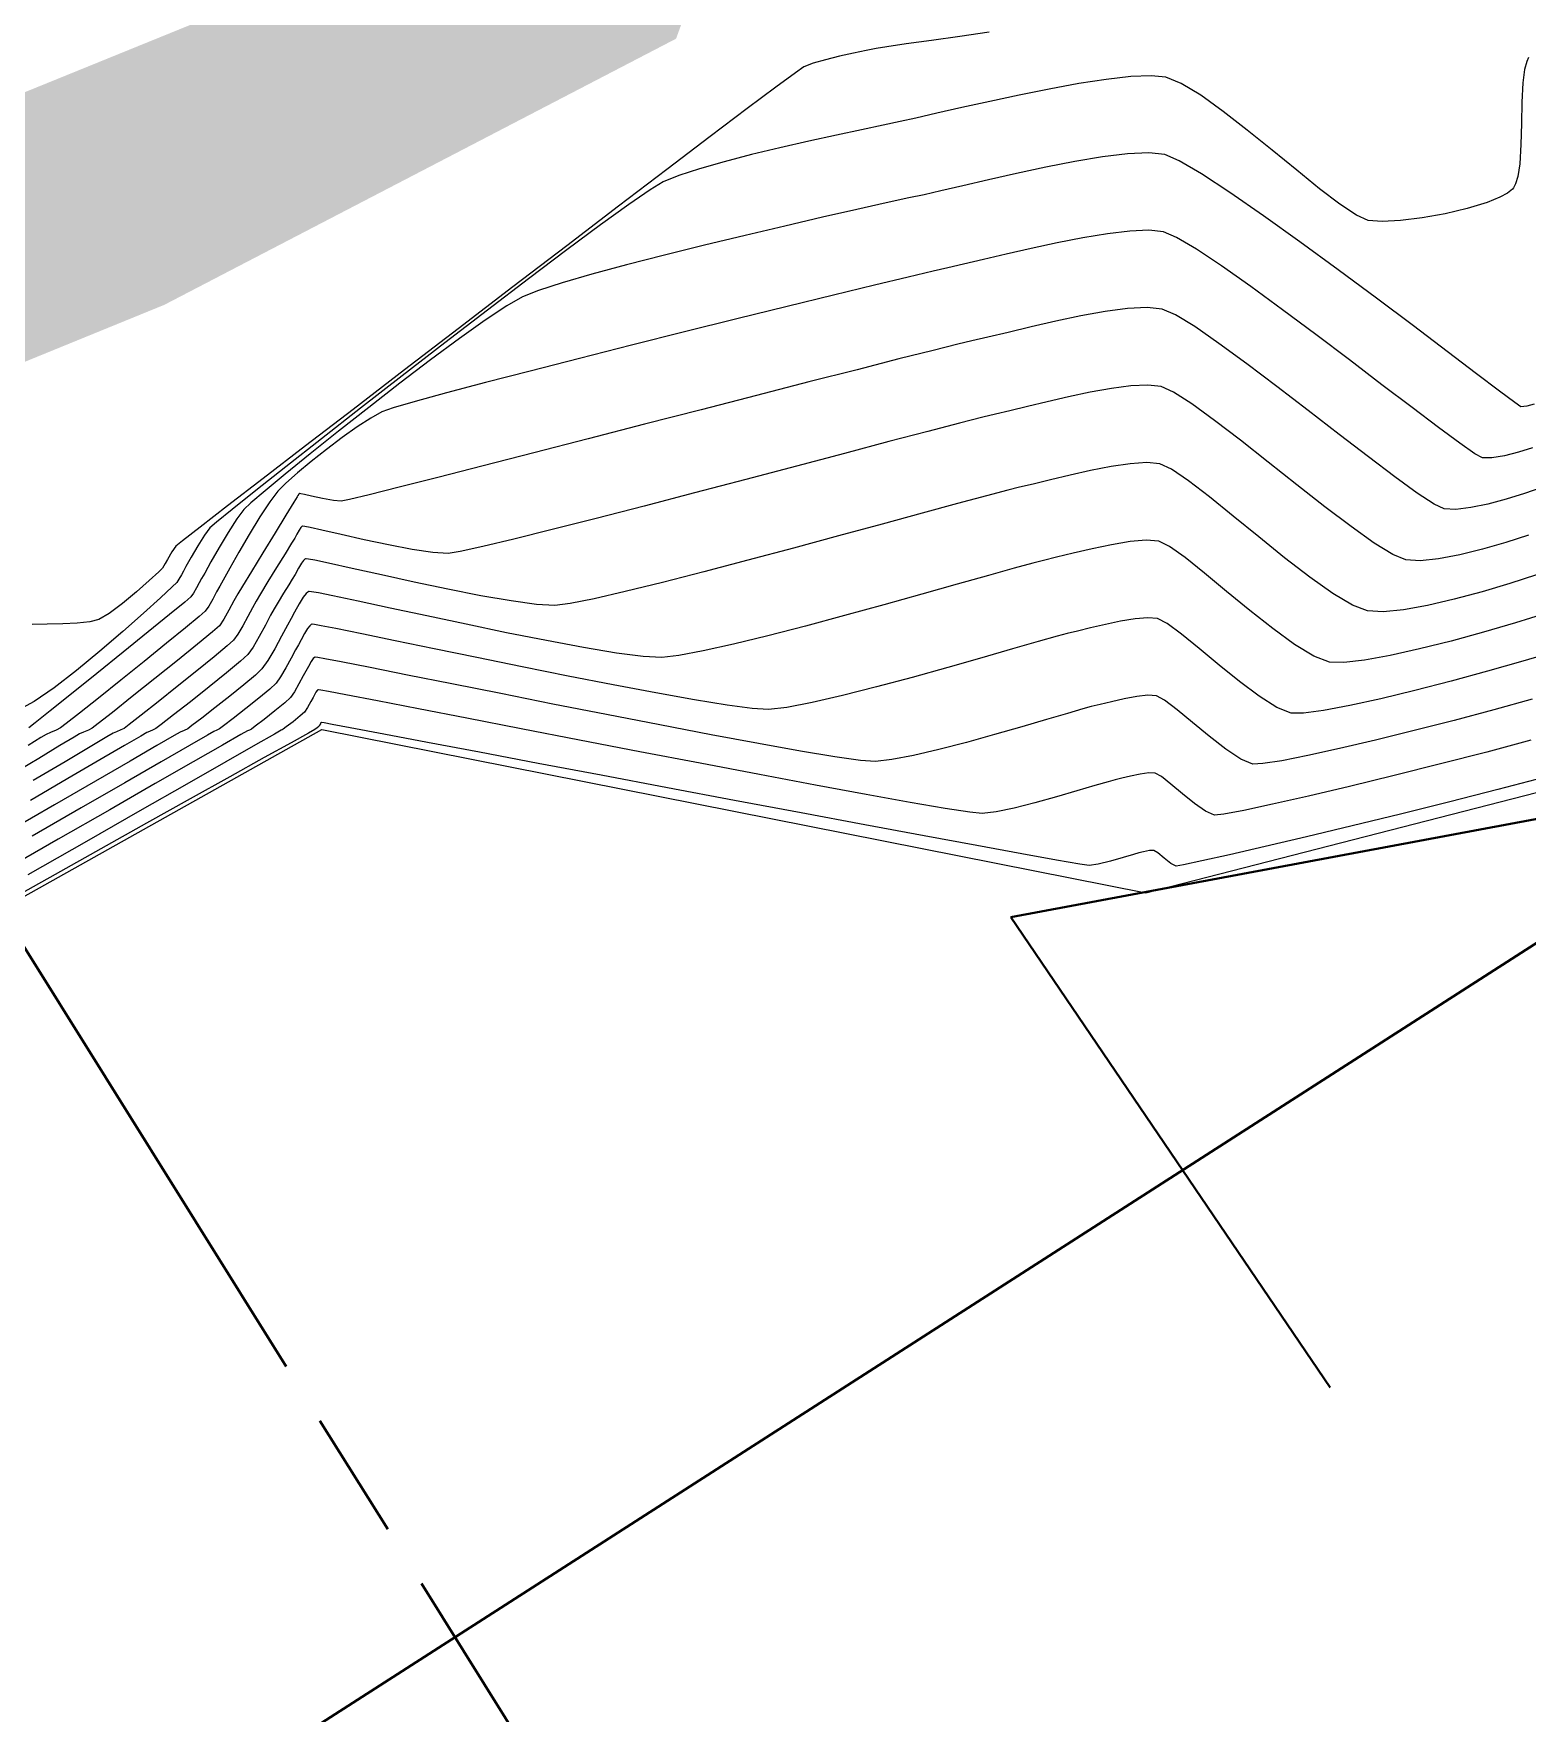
# Model space of a CAD drawing. Header units: metres. Extents: x 708941 to 724052, y 5405153 to 5413472.
# Drawn here: x 709961.4 to 710032.5, y 5411799.3 to 5411879.4 of the extents above; entities that cross this region are included whole.
import ezdxf

# ---------------------------------------------------------------- set-up
doc = ezdxf.new("R2010")
doc.units = ezdxf.units.M
doc.header["$LTSCALE"] = 12.7
doc.header["$MEASUREMENT"] = 0
doc.linetypes.add('ACAD_ISO08W100', pattern=[36, 24, -3, 6, -3])
for name, color, linetype in [('CONT-MJR1', 252, 'Continuous'), ('CONT-MNR1', 251, 'Continuous'), ('contornos2', 7, 'Continuous'), ('rio', 251, 'Continuous')]:
    doc.layers.add(name, color=color, linetype=linetype)
doc.layers.add('corte', color=214, linetype='ACAD_ISO08W100', lineweight=40)

msp = doc.modelspace()

# ---------------------------------------------------------------- hatches: boundary and pattern name
at = {"layer": 'rio'}
h = msp.add_hatch(dxfattribs=at)
h.set_pattern_fill('MUDST', color=256, scale=15, style=0)
h.paths.add_polyline_path([(709010.725, 5411936.383), (709004.978, 5411946.452), (709001.252, 5411958.08), (708996.129, 5411975.987), (709012.697, 5411962.983), (709030.781, 5411956.492), (709044.528, 5411951.176), (709074.83, 5411950.283), (709089.608, 5411951.824), (709102.427, 5411952.018), (709123.561, 5411954.632), (709134.734, 5411956.947), (709145.398, 5411956.947), (709168.405, 5411955.623), (709183.298, 5411955.527), (709187.671, 5411955.435), (709193.866, 5411958.398), (709194.561, 5411957.988), (709200.678, 5411965.387), (709203.099, 5411977.201), (709205.577, 5411984.018), (709211.328, 5411990.28), (709223.706, 5411994.779), (709231.068, 5411997.27), (709241.213, 5411994.805), (709265.579, 5411997.084), (709286.389, 5412000.376), (709297.897, 5412001.908), (709315.208, 5411997.244), (709326.725, 5411992.026), (709345.092, 5411985.929), (709355.273, 5411979.447), (709376.459, 5411975.367), (709391.723, 5411975.299), (709413.078, 5411978.607), (709438.83, 5411980.92), (709461.627, 5411986.211), (709475.596, 5411989.009), (709492.861, 5411992.737), (709503.452, 5411993.791), (709515.241, 5411993.791), (709532.626, 5411987.711), (709547.374, 5411983.51), (709564.71, 5411977.946), (709575.631, 5411973.623), (709587.68, 5411967.036), (709601.87, 5411958.598), (709607.559, 5411954.31), (709621.492, 5411940.027), (709647.903, 5411909.139), (709660.402, 5411897.756), (709669.813, 5411887.806), (709676.487, 5411876.149), (709682.2, 5411869.042), (709705.752, 5411878.048), (709736, 5411893.044), (709750.645, 5411899.414), (709758.05, 5411906.331), (709764.846, 5411916.269), (709770.128, 5411926.566), (709778.254, 5411949.247), (709785.663, 5411970.64), (709786.505, 5411979.163), (709785.102, 5411992.954), (709785.102, 5412008.741), (709787.55, 5412022.887), (709795.827, 5412039.055), (709803.3, 5412045.655), (709812.9, 5412054.284), (709814.493, 5412059.034), (709815.901, 5412060.777), (709822.132, 5412063.752), (709825.306, 5412072.009), (709847.555, 5412106.602), (709866.901, 5412128.06), (709875.046, 5412136.049), (709882.93, 5412155.319), (709888.965, 5412168.347), (709893.199, 5412182.506), (709907.244, 5412209.917), (709938.473, 5412236.965), (709971.597, 5412250.128), (709991.706, 5412252.944), (710005.099, 5412261.098), (710014.564, 5412263.334), (710040.817, 5412267.645), (710057.914, 5412266.41), (710076.559, 5412261.927), (710102.897, 5412255.302), (710112.793, 5412247.309), (710119.452, 5412240.717), (710131.281, 5412231.777), (710145.368, 5412209.625), (710149.399, 5412194.251), (710150.273, 5412166.434), (710139.83, 5412142.28), (710130.228, 5412129.691), (710126.329, 5412121.713), (710117.734, 5412100.961), (710114.126, 5412096.471), (710111.935, 5412085.439), (710111.935, 5412063.541), (710117.581, 5412054.182), (710137.741, 5412018.922), (710146.759, 5412008.048), (710171.405, 5411997.237), (710179.975, 5411993.947), (710184.249, 5412001.584), (710190.694, 5412017.996), (710194.774, 5412034.365), (710197.312, 5412050.49), (710197.312, 5412064.259), (710199.319, 5412079.722), (710201.373, 5412092.191), (710205.732, 5412098.484), (710214.951, 5412120.36), (710219.48, 5412128.977), (710230.133, 5412139.364), (710235.599, 5412142.438), (710241.847, 5412140.682), (710250.269, 5412138.84), (710280.265, 5412139.463), (710296.036, 5412143.181), (710311.346, 5412143.181), (710329.27, 5412144.217), (710333.879, 5412147.829), (710359.317, 5412147.306), (710368.973, 5412148.446), (710370.816, 5412151.384), (710390.463, 5412160.634), (710398.155, 5412171.034), (710408.651, 5412192.103), (710415.948, 5412204.58), (710425.692, 5412246.198), (710427.887, 5412275.359), (710429.039, 5412328.01), (710428.045, 5412335.013), (710422.464, 5412340.841), (710414.389, 5412351.333), (710395.98, 5412353.914), (710387.657, 5412360.044), (710378.343, 5412372.121), (710377.115, 5412383.364), (710377.115, 5412396.813), (710371.603, 5412397.804), (710368.767, 5412410.551), (710362.933, 5412436.034), (710362.933, 5412455.007), (710369.677, 5412482.487), (710374.047, 5412500.933), (710382.107, 5412513.132), (710396.476, 5412526.766), (710413.789, 5412540.099), (710438.615, 5412552.3), (710472.357, 5412570.37), (710507.51, 5412590.611), (710519.697, 5412579.458), (710499.916, 5412572.626), (710480.978, 5412561.984), (710445.537, 5412543.55), (710413.793, 5412532.5), (710411.053, 5412528.124), (710405.763, 5412520.432), (710394.253, 5412506.933), (710388.847, 5412494.919), (710386.469, 5412476.011), (710382.713, 5412446.168), (710388.721, 5412397.623), (710394.968, 5412383.051), (710398.021, 5412368.114), (710411.094, 5412363.146), (710426.507, 5412356.003), (710442.449, 5412348.493), (710447.055, 5412337.137), (710447.055, 5412315.921), (710441.78, 5412260.069), (710441.78, 5412194.925), (710437.476, 5412190.861), (710437.476, 5412179.961), (710422.818, 5412173.287), (710418.743, 5412164.82), (710409.453, 5412149.84), (710394.783, 5412136.488), (710379.855, 5412129.78), (710371.879, 5412127.03), (710311.725, 5412127.03), (710308.885, 5412124), (710254.135, 5412121.425), (710236.992, 5412126.599), (710229.156, 5412118.657), (710218.676, 5412095.955), (710213.59, 5412055.096), (710203.567, 5412019.882), (710201.343, 5412006.553), (710198.594, 5411993.543), (710194.399, 5411986.493), (710188.54, 5411983.766), (710175.67, 5411983.766), (710136.959, 5411996.547), (710120.35, 5412009.393), (710098.725, 5412043.324), (710098.725, 5412061.015), (710096.666, 5412091.869), (710100.828, 5412110.828), (710110.631, 5412117.129), (710123.766, 5412149.24), (710130.917, 5412166.357), (710128.791, 5412197.145), (710123.8, 5412211.378), (710113.155, 5412223.6), (710085.016, 5412238.46), (710058.131, 5412249.839), (710029.731, 5412249.839), (710015.063, 5412246.317), (710001.602, 5412242.563), (709992.038, 5412242.563), (709972.274, 5412238.602), (709963.642, 5412235.763), (709954.263, 5412232.256), (709954.263, 5412228.555), (709945.864, 5412220.345), (709925.834, 5412192.238), (709917.049, 5412177.318), (709899.371, 5412144.554), (709894.304, 5412133.068), (709891.476, 5412127.417), (709886.711, 5412118.47), (709886.711, 5412100.949), (709884.606, 5412095.01), (709863.202, 5412086.457), (709839.068, 5412054.838), (709818.246, 5412032.921), (709804.194, 5412017.181), (709804.194, 5411995.525), (709809.044, 5411990.109), (709796.13, 5411953.844), (709781.68, 5411916.41), (709768.268, 5411889.657), (709746.933, 5411879.076), (709713.103, 5411863.011), (709689.293, 5411855.413), (709697.016, 5411835.95), (709708.205, 5411825.464), (709725.859, 5411817.9), (709778.24, 5411813.926), (709792.749, 5411813.926), (709806.427, 5411818.644), (709820.664, 5411821.874), (709831.692, 5411824.626), (709853.8, 5411835.254), (709879.021, 5411846.877), (709921.683, 5411861.149), (709947.956, 5411871.321), (709969.094, 5411879.918), (709979.285, 5411886.018), (709982.268, 5411909.386), (709987.23, 5411923.127), (709997.029, 5411933.252), (710000.378, 5411927.932), (710000.378, 5411906.721), (709997.043, 5411893.105), (709991.963, 5411879.148), (709967.577, 5411866.46), (709951.196, 5411859.767), (709918.843, 5411852.05), (709894.39, 5411845.245), (709864.937, 5411830.281), (709840.165, 5411819.174), (709812.704, 5411810.998), (709801.256, 5411807.446), (709779.309, 5411803.47), (709766.141, 5411803.47), (709756.938, 5411797.701), (709737.233, 5411795.777), (709715.179, 5411796.678), (709708.102, 5411801.853), (709698.232, 5411815.712), (709693.864, 5411826.476), (709676.548, 5411857.926), (709667.662, 5411869.467), (709661.177, 5411881.703), (709649.813, 5411896.984), (709627.112, 5411919.867), (709613.01, 5411936.78), (709604.719, 5411946.976), (709591.668, 5411954.519), (709575.867, 5411964.644), (709557.599, 5411970.471), (709551.416, 5411973.227), (709538.017, 5411976.433), (709518.147, 5411979.685), (709504.007, 5411982), (709494.293, 5411985.036), (709479.796, 5411980.644), (709442.424, 5411967.64), (709425.428, 5411960.306), (709402.896, 5411951.236), (709383.605, 5411945.231), (709362.145, 5411938.256), (709331.554, 5411930.112), (709320.416, 5411924.963), (709306.563, 5411912.137), (709285.882, 5411895.621), (709279.315, 5411870.273), (709273.827, 5411857.411), (709264.686, 5411829.656), (709254.129, 5411801.645), (709246.306, 5411791.246), (709237.288, 5411777.869), (709219.517, 5411767.134), (709208.596, 5411765.289), (709203.916, 5411751.481), (709203.914, 5411735.917), (709205.941, 5411719.078), (709203.34, 5411708.778), (709199.326, 5411696.285), (709197.385, 5411684.187), (709189.351, 5411661.061), (709186.308, 5411649.659), (709173.036, 5411639.588), (709167.533, 5411621.083), (709166.78, 5411600.739), (709164.06, 5411585.635), (709162.732, 5411558.525), (709162.732, 5411546.604), (709165.951, 5411526.496), (709173.443, 5411512.031), (709050.603, 5411667.948), (709021.235, 5411751.023), (709026.329, 5411756.013), (709028.099, 5411762.178), (709028.648, 5411783.346), (709023.38, 5411795.308), (709011.245, 5411823.291), (709005.009, 5411832.768), (709001.758, 5411870.862)])

# ---------------------------------------------------------------- linework, layer by layer
at = {"layer": 'CONT-MJR1', "flags": 128}
for points, elevation in [([(710032.852, 5411861.725), (710032.493, 5411861.623), (710032.213, 5411861.596), (710031.924, 5411861.798), (710031.193, 5411862.346), (710030.095, 5411863.179), (710028.702, 5411864.236), (710027.092, 5411865.453), (710025.336, 5411866.771), (710023.51, 5411868.128), (710021.689, 5411869.461), (710019.946, 5411870.71), (710018.355, 5411871.813), (710016.992, 5411872.708), (710015.931, 5411873.333), (710015.246, 5411873.628), (710014.487, 5411873.701), (710013.48, 5411873.654), (710012.285, 5411873.509), (710010.964, 5411873.291), (710009.576, 5411873.021), (710008.184, 5411872.723), (710006.847, 5411872.42), (710005.626, 5411872.135), (710004.583, 5411871.891), (710003.777, 5411871.711), (710003.057, 5411871.556), (710001.968, 5411871.316), (710000.576, 5411871.004), (709998.947, 5411870.634), (709997.15, 5411870.218), (709995.249, 5411869.77), (709993.311, 5411869.303), (709991.404, 5411868.83), (709989.593, 5411868.365), (709987.946, 5411867.921), (709986.528, 5411867.51), (709985.407, 5411867.147), (709984.649, 5411866.844), (709983.893, 5411866.412), (709982.87, 5411865.733), (709981.639, 5411864.857), (709980.263, 5411863.838), (709978.803, 5411862.726), (709977.319, 5411861.573), (709975.874, 5411860.432), (709974.528, 5411859.353), (709973.344, 5411858.39), (709972.381, 5411857.593), (709971.702, 5411857.014), (709971.368, 5411856.705), (709971.031, 5411856.257), (709970.62, 5411855.615), (709970.191, 5411854.894), (709969.799, 5411854.21), (709969.501, 5411853.676), (709969.351, 5411853.409), (709969.244, 5411853.215), (709969.11, 5411852.963), (709968.97, 5411852.716), (709968.847, 5411852.536), (709968.549, 5411852.281), (709967.831, 5411851.692), (709966.814, 5411850.866), (709965.616, 5411849.898), (709964.357, 5411848.884), (709963.158, 5411847.921), (709962.138, 5411847.105), (709961.417, 5411846.532), (709961.115, 5411846.299)], 235), ([(710033.388, 5411851.751), (710031.958, 5411851.303), (710030.437, 5411850.857), (710028.892, 5411850.434), (710027.388, 5411850.057), (710025.99, 5411849.746), (710024.764, 5411849.524), (710023.776, 5411849.413), (710023.09, 5411849.434), (710022.354, 5411849.714), (710021.436, 5411850.271), (710020.396, 5411851.025), (710019.294, 5411851.896), (710018.191, 5411852.803), (710017.146, 5411853.667), (710016.219, 5411854.408), (710015.471, 5411854.945), (710014.96, 5411855.199), (710014.368, 5411855.242), (710013.595, 5411855.173), (710012.71, 5411855.024), (710011.784, 5411854.829), (710010.888, 5411854.618), (710010.091, 5411854.424), (710009.464, 5411854.28), (710008.965, 5411854.153), (710008.068, 5411853.906), (710006.842, 5411853.561), (710005.354, 5411853.14), (710003.671, 5411852.666), (710001.86, 5411852.161), (709999.99, 5411851.648), (709998.127, 5411851.149), (709996.339, 5411850.686), (709994.693, 5411850.283), (709993.257, 5411849.962), (709992.097, 5411849.744), (709991.281, 5411849.653), (709990.39, 5411849.699), (709989.118, 5411849.863), (709987.554, 5411850.123), (709985.782, 5411850.453), (709983.888, 5411850.83), (709981.959, 5411851.231), (709980.081, 5411851.631), (709978.339, 5411852.007), (709976.82, 5411852.335), (709975.61, 5411852.591), (709974.922, 5411852.727), (709974.598, 5411852.782), (709974.484, 5411852.793), (709974.46, 5411852.79), (709974.42, 5411852.768), (709974.334, 5411852.693), (709974.196, 5411852.518), (709974.007, 5411852.214), (709973.787, 5411851.812), (709973.617, 5411851.504), (709973.442, 5411851.187), (709973.165, 5411850.667), (709972.837, 5411850.065), (709972.509, 5411849.505), (709972.232, 5411849.107), (709971.916, 5411848.807), (709971.371, 5411848.348), (709970.697, 5411847.805), (709969.993, 5411847.25), (709969.358, 5411846.757), (709968.892, 5411846.4), (709968.694, 5411846.253), (709968.519, 5411846.172), (709968.341, 5411846.097), (709968.041, 5411845.923), (709967.218, 5411845.446), (709965.945, 5411844.709), (709964.296, 5411843.753), (709962.343, 5411842.623), (709960.16, 5411841.361)], 240)]:
    msp.add_lwpolyline(points, dxfattribs=dict(at, elevation=elevation))
at = {"layer": 'CONT-MNR1', "flags": 128}
for points, elevation in [([(710006.888, 5411879.46), (710005.49, 5411879.256), (710004.127, 5411879.064), (710002.924, 5411878.897), (710002.007, 5411878.765), (710001.501, 5411878.683), (710001.026, 5411878.585), (710000.419, 5411878.458), (709999.748, 5411878.31), (709999.084, 5411878.146), (709998.496, 5411877.976), (709998.052, 5411877.805), (709997.646, 5411877.526), (709996.721, 5411876.844), (709995.346, 5411875.813), (709993.592, 5411874.487), (709991.529, 5411872.92), (709989.227, 5411871.166), (709986.755, 5411869.278), (709984.184, 5411867.312), (709981.584, 5411865.32), (709979.024, 5411863.357), (709976.575, 5411861.478), (709974.307, 5411859.734), (709972.29, 5411858.182), (709970.594, 5411856.875), (709969.288, 5411855.866), (709968.443, 5411855.21), (709968.13, 5411854.961), (709967.939, 5411854.683), (709967.73, 5411854.325), (709967.62, 5411854.128), (709967.558, 5411854.016), (709967.492, 5411853.907), (709967.311, 5411853.736), (709966.864, 5411853.326), (709966.253, 5411852.786), (709965.579, 5411852.223), (709964.947, 5411851.745), (709964.457, 5411851.459), (709964.026, 5411851.354), (709963.432, 5411851.293), (709962.737, 5411851.26), (709962.002, 5411851.24), (709961.289, 5411851.218)], 233), ([(710032.584, 5411878.251), (710032.492, 5411878.054), (710032.388, 5411877.677), (710032.302, 5411877.046), (710032.254, 5411876.116), (710032.238, 5411875.106), (710032.221, 5411874.103), (710032.167, 5411873.189), (710032.075, 5411872.58), (710031.965, 5411872.222), (710031.868, 5411872.042), (710031.812, 5411871.971), (710031.745, 5411871.907), (710031.572, 5411871.778), (710031.218, 5411871.586), (710030.602, 5411871.337), (710029.659, 5411871.049), (710028.603, 5411870.799), (710027.518, 5411870.603), (710026.488, 5411870.476), (710025.599, 5411870.431), (710024.933, 5411870.485), (710024.379, 5411870.733), (710023.592, 5411871.26), (710022.626, 5411871.997), (710021.533, 5411872.876), (710020.367, 5411873.829), (710019.181, 5411874.788), (710018.028, 5411875.684), (710016.962, 5411876.449), (710016.036, 5411877.015), (710015.303, 5411877.314), (710014.593, 5411877.382), (710013.626, 5411877.34), (710012.458, 5411877.208), (710011.147, 5411877.005), (710009.747, 5411876.749), (710008.315, 5411876.461), (710006.907, 5411876.159), (710005.579, 5411875.863), (710004.387, 5411875.591), (710003.389, 5411875.362), (710002.639, 5411875.197), (710001.837, 5411875.029), (710000.803, 5411874.811), (709999.599, 5411874.553), (709998.282, 5411874.263), (709996.913, 5411873.949), (709995.55, 5411873.62), (709994.253, 5411873.285), (709993.082, 5411872.951), (709992.094, 5411872.628), (709991.35, 5411872.325), (709990.73, 5411871.95), (709989.714, 5411871.25), (709988.367, 5411870.274), (709986.753, 5411869.075), (709984.937, 5411867.705), (709982.982, 5411866.213), (709980.952, 5411864.652), (709978.913, 5411863.073), (709976.928, 5411861.528), (709975.061, 5411860.067), (709973.376, 5411858.742), (709971.939, 5411857.605), (709970.812, 5411856.707), (709970.061, 5411856.099), (709969.749, 5411855.833), (709969.489, 5411855.479), (709969.172, 5411854.971), (709968.859, 5411854.434), (709968.61, 5411853.992), (709968.486, 5411853.768), (709968.392, 5411853.596), (709968.275, 5411853.383), (709968.17, 5411853.222), (709967.948, 5411853.01), (709967.396, 5411852.498), (709966.587, 5411851.765), (709965.6, 5411850.889), (709964.51, 5411849.951), (709963.393, 5411849.028), (709962.325, 5411848.201), (709961.384, 5411847.549), (709960.644, 5411847.15)], 234), ([(710032.763, 5411859.642), (710032.096, 5411859.433), (710031.429, 5411859.262), (710030.836, 5411859.162), (710030.389, 5411859.164), (710030.027, 5411859.363), (710029.306, 5411859.866), (710028.286, 5411860.619), (710027.03, 5411861.567), (710025.597, 5411862.655), (710024.051, 5411863.831), (710022.452, 5411865.039), (710020.861, 5411866.226), (710019.341, 5411867.337), (710017.952, 5411868.318), (710016.756, 5411869.116), (710015.814, 5411869.675), (710015.188, 5411869.942), (710014.486, 5411870.014), (710013.577, 5411869.977), (710012.512, 5411869.851), (710011.34, 5411869.657), (710010.113, 5411869.416), (710008.881, 5411869.148), (710007.695, 5411868.875), (710006.604, 5411868.616), (710005.661, 5411868.392), (710004.914, 5411868.224), (710004.219, 5411868.067), (710003.028, 5411867.785), (710001.419, 5411867.398), (709999.47, 5411866.923), (709997.259, 5411866.38), (709994.865, 5411865.788), (709992.365, 5411865.166), (709989.838, 5411864.532), (709987.361, 5411863.906), (709985.014, 5411863.306), (709982.874, 5411862.752), (709981.019, 5411862.261), (709979.527, 5411861.854), (709978.477, 5411861.548), (709977.947, 5411861.363), (709977.415, 5411861.066), (709976.766, 5411860.643), (709976.046, 5411860.132), (709975.3, 5411859.571), (709974.576, 5411858.997), (709973.918, 5411858.448), (709973.373, 5411857.962), (709972.988, 5411857.577), (709972.598, 5411857.069), (709972.126, 5411856.349), (709971.621, 5411855.517), (709971.129, 5411854.671), (709970.699, 5411853.912), (709970.379, 5411853.338), (709970.217, 5411853.049), (709970.07, 5411852.783), (709969.885, 5411852.437), (709969.693, 5411852.097), (709969.524, 5411851.85), (709969.24, 5411851.602), (709968.591, 5411851.066), (709967.681, 5411850.325), (709966.615, 5411849.465), (709965.499, 5411848.568), (709964.437, 5411847.718), (709963.535, 5411846.999), (709962.898, 5411846.495), (709962.631, 5411846.289), (709962.423, 5411846.189), (709962.156, 5411846.079), (709961.944, 5411845.986), (709961.695, 5411845.831), (709961.089, 5411845.449)], 236), ([(710033.211, 5411857.746), (710032.392, 5411857.465), (710031.52, 5411857.197), (710030.647, 5411856.966), (710029.828, 5411856.796), (710029.116, 5411856.71), (710028.564, 5411856.731), (710028.081, 5411856.957), (710027.276, 5411857.485), (710026.212, 5411858.255), (710024.95, 5411859.207), (710023.551, 5411860.282), (710022.078, 5411861.42), (710020.592, 5411862.563), (710019.155, 5411863.65), (710017.829, 5411864.623), (710016.675, 5411865.421), (710015.755, 5411865.985), (710015.131, 5411866.256), (710014.405, 5411866.328), (710013.478, 5411866.281), (710012.407, 5411866.141), (710011.246, 5411865.932), (710010.052, 5411865.68), (710008.88, 5411865.41), (710007.785, 5411865.146), (710006.824, 5411864.914), (710006.052, 5411864.738), (710005.393, 5411864.584), (710004.211, 5411864.291), (710002.583, 5411863.88), (710000.585, 5411863.37), (709998.296, 5411862.784), (709995.793, 5411862.141), (709993.153, 5411861.461), (709990.454, 5411860.766), (709987.773, 5411860.075), (709985.187, 5411859.41), (709982.774, 5411858.79), (709980.611, 5411858.236), (709978.776, 5411857.77), (709977.346, 5411857.41), (709976.398, 5411857.178), (709976.009, 5411857.095), (709975.635, 5411857.129), (709975.122, 5411857.222), (709974.597, 5411857.335), (709974.253, 5411857.414), (709974.081, 5411857.454), (709974.022, 5411857.466), (709974.013, 5411857.467), (709974.006, 5411857.461), (709973.984, 5411857.432), (709973.944, 5411857.368), (709973.906, 5411857.304), (709973.756, 5411857.059), (709973.376, 5411856.439), (709972.852, 5411855.585), (709972.273, 5411854.64), (709971.727, 5411853.748), (709971.301, 5411853.05), (709971.082, 5411852.69), (709970.895, 5411852.351), (709970.66, 5411851.91), (709970.416, 5411851.479), (709970.201, 5411851.164), (709969.874, 5411850.874), (709969.167, 5411850.289), (709968.208, 5411849.511), (709967.126, 5411848.641), (709966.051, 5411847.782), (709965.11, 5411847.034), (709964.432, 5411846.5), (709964.147, 5411846.28), (709963.964, 5411846.192), (709963.73, 5411846.095), (709963.543, 5411846.013), (709963.279, 5411845.855), (709962.604, 5411845.446), (709961.593, 5411844.833), (709960.32, 5411844.066)], 237), ([(710032.584, 5411855.475), (710031.499, 5411855.126), (710030.387, 5411854.807), (710029.301, 5411854.541), (710028.296, 5411854.352), (710027.424, 5411854.263), (710026.74, 5411854.299), (710026.117, 5411854.554), (710025.225, 5411855.105), (710024.126, 5411855.886), (710022.878, 5411856.832), (710021.544, 5411857.876), (710020.182, 5411858.955), (710018.853, 5411860.002), (710017.617, 5411860.953), (710016.535, 5411861.741), (710015.668, 5411862.302), (710015.074, 5411862.57), (710014.44, 5411862.634), (710013.634, 5411862.594), (710012.705, 5411862.473), (710011.699, 5411862.292), (710010.665, 5411862.073), (710009.649, 5411861.838), (710008.7, 5411861.608), (710007.864, 5411861.406), (710007.189, 5411861.252), (710006.574, 5411861.105), (710005.471, 5411860.822), (710003.957, 5411860.426), (710002.106, 5411859.939), (709999.994, 5411859.38), (709997.697, 5411858.772), (709995.289, 5411858.136), (709992.846, 5411857.494), (709990.444, 5411856.867), (709988.158, 5411856.276), (709986.063, 5411855.743), (709984.234, 5411855.289), (709982.747, 5411854.935), (709981.677, 5411854.703), (709981.1, 5411854.614), (709980.367, 5411854.658), (709979.387, 5411854.802), (709978.263, 5411855.015), (709977.101, 5411855.261), (709976.004, 5411855.507), (709975.079, 5411855.72), (709974.533, 5411855.843), (709974.271, 5411855.896), (709974.18, 5411855.909), (709974.162, 5411855.908), (709974.138, 5411855.894), (709974.087, 5411855.843), (709974.005, 5411855.724), (709973.898, 5411855.534), (709973.791, 5411855.342), (709973.644, 5411855.103), (709973.332, 5411854.596), (709972.93, 5411853.942), (709972.516, 5411853.264), (709972.163, 5411852.686), (709971.948, 5411852.33), (709971.772, 5411852.015), (709971.554, 5411851.604), (709971.316, 5411851.166), (709971.082, 5411850.768), (709970.878, 5411850.479), (709970.571, 5411850.199), (709969.95, 5411849.681), (709969.122, 5411849.009), (709968.196, 5411848.266), (709967.279, 5411847.537), (709966.48, 5411846.906), (709965.905, 5411846.456), (709965.662, 5411846.271), (709965.505, 5411846.195), (709965.303, 5411846.112), (709965.142, 5411846.041), (709964.842, 5411845.864), (709964.048, 5411845.394), (709962.848, 5411844.683), (709961.324, 5411843.782)], 238), ([(710032.959, 5411853.587), (710031.692, 5411853.177), (710030.366, 5411852.783), (710029.04, 5411852.427), (710027.773, 5411852.134), (710026.624, 5411851.927), (710025.651, 5411851.83), (710024.915, 5411851.866), (710024.19, 5411852.144), (710023.25, 5411852.707), (710022.154, 5411853.485), (710020.96, 5411854.406), (710019.727, 5411855.396), (710018.513, 5411856.385), (710017.376, 5411857.301), (710016.376, 5411858.07), (710015.57, 5411858.622), (710015.017, 5411858.884), (710014.4, 5411858.938), (710013.606, 5411858.885), (710012.692, 5411858.749), (710011.715, 5411858.558), (710010.733, 5411858.338), (710009.803, 5411858.115), (710008.981, 5411857.916), (710008.327, 5411857.766), (710007.764, 5411857.628), (710006.756, 5411857.36), (710005.374, 5411856.986), (710003.69, 5411856.527), (710001.778, 5411856.005), (709999.708, 5411855.442), (709997.555, 5411854.861), (709995.389, 5411854.284), (709993.284, 5411853.732), (709991.311, 5411853.228), (709989.543, 5411852.794), (709988.052, 5411852.453), (709986.91, 5411852.225), (709986.19, 5411852.134), (709985.313, 5411852.18), (709984.105, 5411852.344), (709982.664, 5411852.596), (709981.088, 5411852.906), (709979.476, 5411853.246), (709977.926, 5411853.585), (709976.536, 5411853.894), (709975.405, 5411854.144), (709974.752, 5411854.282), (709974.442, 5411854.339), (709974.334, 5411854.351), (709974.311, 5411854.349), (709974.281, 5411854.332), (709974.216, 5411854.276), (709974.113, 5411854.144), (709973.971, 5411853.915), (709973.806, 5411853.612), (709973.676, 5411853.38), (709973.51, 5411853.113), (709973.264, 5411852.712), (709973.008, 5411852.293), (709972.813, 5411851.97), (709972.645, 5411851.663), (709972.392, 5411851.188), (709972.098, 5411850.649), (709971.805, 5411850.149), (709971.555, 5411849.793), (709971.205, 5411849.469), (709970.547, 5411848.92), (709969.71, 5411848.245), (709968.826, 5411847.543), (709968.022, 5411846.913), (709967.43, 5411846.453), (709967.178, 5411846.262), (709967.046, 5411846.198), (709966.877, 5411846.128), (709966.741, 5411846.069), (709966.457, 5411845.903), (709965.688, 5411845.454), (709964.507, 5411844.763), (709962.987, 5411843.875), (709961.198, 5411842.832)], 239), ([(710033.875, 5411849.941), (710032.31, 5411849.47), (710030.625, 5411848.99), (710028.888, 5411848.519), (710027.169, 5411848.078), (710025.538, 5411847.686), (710024.062, 5411847.362), (710022.812, 5411847.127), (710021.857, 5411847), (710021.266, 5411847.001), (710020.585, 5411847.268), (710019.743, 5411847.798), (710018.804, 5411848.501), (710017.832, 5411849.289), (710016.892, 5411850.072), (710016.048, 5411850.763), (710015.363, 5411851.273), (710014.903, 5411851.513), (710014.44, 5411851.546), (710013.834, 5411851.493), (710013.142, 5411851.376), (710012.418, 5411851.223), (710011.716, 5411851.058), (710011.093, 5411850.907), (710010.602, 5411850.794), (710010.113, 5411850.666), (710009.219, 5411850.412), (710007.999, 5411850.06), (710006.537, 5411849.638), (710004.913, 5411849.176), (710003.211, 5411848.703), (710001.511, 5411848.247), (709999.895, 5411847.837), (709998.445, 5411847.502), (709997.244, 5411847.271), (709996.371, 5411847.173), (709995.596, 5411847.219), (709994.391, 5411847.377), (709992.834, 5411847.629), (709991.001, 5411847.957), (709988.972, 5411848.341), (709986.822, 5411848.763), (709984.63, 5411849.204), (709982.473, 5411849.645), (709980.428, 5411850.066), (709978.574, 5411850.45), (709976.988, 5411850.777), (709975.746, 5411851.029), (709975.054, 5411851.164), (709974.736, 5411851.219), (709974.629, 5411851.233), (709974.609, 5411851.232), (709974.578, 5411851.215), (709974.513, 5411851.157), (709974.408, 5411851.024), (709974.264, 5411850.792), (709974.096, 5411850.485), (709973.966, 5411850.25), (709973.832, 5411850.008), (709973.621, 5411849.611), (709973.371, 5411849.152), (709973.121, 5411848.725), (709972.909, 5411848.421), (709972.608, 5411848.14), (709972.087, 5411847.708), (709971.465, 5411847.212), (709970.864, 5411846.743), (709970.405, 5411846.391), (709970.209, 5411846.243), (709970.076, 5411846.182), (709969.94, 5411846.124), (709969.631, 5411845.947), (709968.772, 5411845.452), (709967.434, 5411844.681), (709965.69, 5411843.677), (709963.613, 5411842.482), (709961.275, 5411841.138)], 241), ([(710032.75, 5411847.66), (710030.933, 5411847.157), (710029.038, 5411846.653), (710027.133, 5411846.165), (710025.289, 5411845.711), (710023.577, 5411845.309), (710022.066, 5411844.976), (710020.826, 5411844.729), (710019.928, 5411844.588), (710019.441, 5411844.568), (710018.869, 5411844.806), (710018.153, 5411845.279), (710017.363, 5411845.892), (710016.568, 5411846.548), (710015.837, 5411847.154), (710015.24, 5411847.612), (710014.846, 5411847.827), (710014.444, 5411847.849), (710013.912, 5411847.788), (710013.313, 5411847.675), (710012.709, 5411847.538), (710012.163, 5411847.406), (710011.74, 5411847.308), (710011.343, 5411847.201), (710010.612, 5411846.987), (710009.619, 5411846.692), (710008.437, 5411846.345), (710007.139, 5411845.972), (710005.798, 5411845.601), (710004.487, 5411845.261), (710003.279, 5411844.977), (710002.246, 5411844.779), (710001.462, 5411844.693), (710000.754, 5411844.745), (709999.534, 5411844.917), (709997.884, 5411845.19), (709995.888, 5411845.546), (709993.627, 5411845.966), (709991.186, 5411846.433), (709988.647, 5411846.927), (709986.093, 5411847.431), (709983.607, 5411847.925), (709981.271, 5411848.392), (709979.169, 5411848.814), (709977.384, 5411849.171), (709975.999, 5411849.445), (709975.234, 5411849.593), (709974.888, 5411849.656), (709974.776, 5411849.672), (709974.758, 5411849.673), (709974.729, 5411849.656), (709974.668, 5411849.594), (709974.569, 5411849.453), (709974.441, 5411849.226), (709974.314, 5411848.996), (709974.19, 5411848.768), (709973.992, 5411848.399), (709973.774, 5411848.013), (709973.586, 5411847.735), (709973.315, 5411847.488), (709972.848, 5411847.107), (709972.33, 5411846.699), (709971.907, 5411846.373), (709971.725, 5411846.234), (709971.633, 5411846.192), (709971.539, 5411846.152), (709971.226, 5411845.973), (709970.343, 5411845.467), (709968.96, 5411844.674), (709967.149, 5411843.635), (709964.979, 5411842.392), (709962.522, 5411840.985), (709959.848, 5411839.454)], 242), ([(710032.697, 5411845.706), (710030.589, 5411845.142), (710028.388, 5411844.574), (710026.181, 5411844.021), (710024.054, 5411843.503), (710022.092, 5411843.041), (710020.382, 5411842.653), (710019.008, 5411842.359), (710018.058, 5411842.18), (710017.617, 5411842.136), (710017.196, 5411842.322), (710016.665, 5411842.692), (710016.091, 5411843.152), (710015.542, 5411843.61), (710015.085, 5411843.97), (710014.789, 5411844.141), (710014.481, 5411844.15), (710014.07, 5411844.092), (710013.62, 5411843.998), (710013.2, 5411843.897), (710012.877, 5411843.821), (710012.543, 5411843.729), (710011.91, 5411843.539), (710011.064, 5411843.286), (710010.087, 5411843.001), (710009.064, 5411842.718), (710008.078, 5411842.471), (710007.213, 5411842.291), (710006.553, 5411842.212), (710005.965, 5411842.271), (710004.79, 5411842.454), (710003.113, 5411842.743), (710001.022, 5411843.12), (709998.601, 5411843.567), (709995.938, 5411844.068), (709993.118, 5411844.604), (709990.228, 5411845.158), (709987.353, 5411845.712), (709984.58, 5411846.249), (709981.995, 5411846.75), (709979.684, 5411847.199), (709977.734, 5411847.577), (709976.23, 5411847.868), (709975.406, 5411848.025), (709975.039, 5411848.093), (709974.923, 5411848.112), (709974.907, 5411848.114), (709974.891, 5411848.105), (709974.857, 5411848.071), (709974.803, 5411847.993), (709974.732, 5411847.869), (709974.663, 5411847.742), (709974.562, 5411847.555), (709974.406, 5411847.269), (709974.263, 5411847.05), (709974.056, 5411846.865), (709973.712, 5411846.589), (709973.387, 5411846.337), (709973.241, 5411846.225), (709973.19, 5411846.202), (709973.139, 5411846.18), (709972.823, 5411846), (709971.924, 5411845.486), (709970.511, 5411844.679), (709968.651, 5411843.617), (709966.413, 5411842.339), (709963.866, 5411840.885), (709961.078, 5411839.293)], 243), ([(710033.302, 5411843.927), (710031.123, 5411843.354), (710028.823, 5411842.767), (710026.482, 5411842.185), (710024.182, 5411841.624), (710022.003, 5411841.102), (710020.029, 5411840.638), (710018.339, 5411840.248), (710017.015, 5411839.95), (710016.139, 5411839.763), (710015.792, 5411839.703), (710015.538, 5411839.836), (710015.22, 5411840.084), (710014.922, 5411840.33), (710014.732, 5411840.455), (710014.516, 5411840.446), (710014.238, 5411840.389), (710014.015, 5411840.335), (710013.758, 5411840.261), (710013.265, 5411840.114), (710012.662, 5411839.942), (710012.078, 5411839.798), (710011.643, 5411839.732), (710011.195, 5411839.797), (710010.097, 5411839.988), (710008.437, 5411840.288), (710006.301, 5411840.68), (710003.777, 5411841.148), (710000.953, 5411841.674), (709997.916, 5411842.243), (709994.753, 5411842.836), (709991.552, 5411843.439), (709988.4, 5411844.033), (709985.384, 5411844.602), (709982.593, 5411845.129), (709980.113, 5411845.598), (709978.032, 5411845.992), (709976.437, 5411846.294), (709975.57, 5411846.458), (709975.187, 5411846.53), (709975.07, 5411846.552), (709975.056, 5411846.555), (709975.05, 5411846.548), (709975.027, 5411846.513), (709975.012, 5411846.488), (709974.978, 5411846.429), (709974.94, 5411846.364), (709974.856, 5411846.294), (709974.756, 5411846.216), (709974.454, 5411846.048), (709973.62, 5411845.585), (709972.341, 5411844.876), (709970.707, 5411843.967), (709968.805, 5411842.908), (709966.723, 5411841.746), (709964.55, 5411840.529), (709962.374, 5411839.305), (709960.283, 5411838.121)], 244)]:
    msp.add_lwpolyline(points, dxfattribs=dict(at, elevation=elevation))
at = {"layer": 'contornos2', "color": 30}
msp.add_lwpolyline([(709870.524, 5411790.053), (709899.304, 5411812.636), (709899.304, 5411812.636), (709920.636, 5411817.49), (709931.67, 5411821.877), (709975.088, 5411846.214), (710014.341, 5411838.436), (710039.396, 5411844.861), (710069.993, 5411866.57), (710069.993, 5411866.57), (710069.993, 5411866.57), (710078.205, 5411889.172), (710083.913, 5411899.798), (710081.631, 5411930.999), (710069.591, 5411965.873), (710061.079, 5411975.254), (710034.217, 5411992.386), (710012.802, 5412011.121), (710001.019, 5412028.936)], dxfattribs=at)
at = {"layer": 'corte', "color": 6, "ltscale": 0.08}
msp.add_line((709992.744, 5411784.82), (709759.962, 5412157.875), dxfattribs=at)
msp.add_line((709992.744, 5411784.82), (709759.962, 5412157.875), dxfattribs=at)
at = {"layer": 'corte', "color": 6}
msp.add_lwpolyline([(709962.094, 5411790.54), (710045.926, 5411844.367), (710007.917, 5411837.271), (710023.135, 5411814.856)], dxfattribs=at)
msp.add_lwpolyline([(709962.094, 5411790.54), (710045.926, 5411844.367), (710007.917, 5411837.271), (710023.135, 5411814.856)], dxfattribs=at)

doc.saveas('drawing.dxf')
